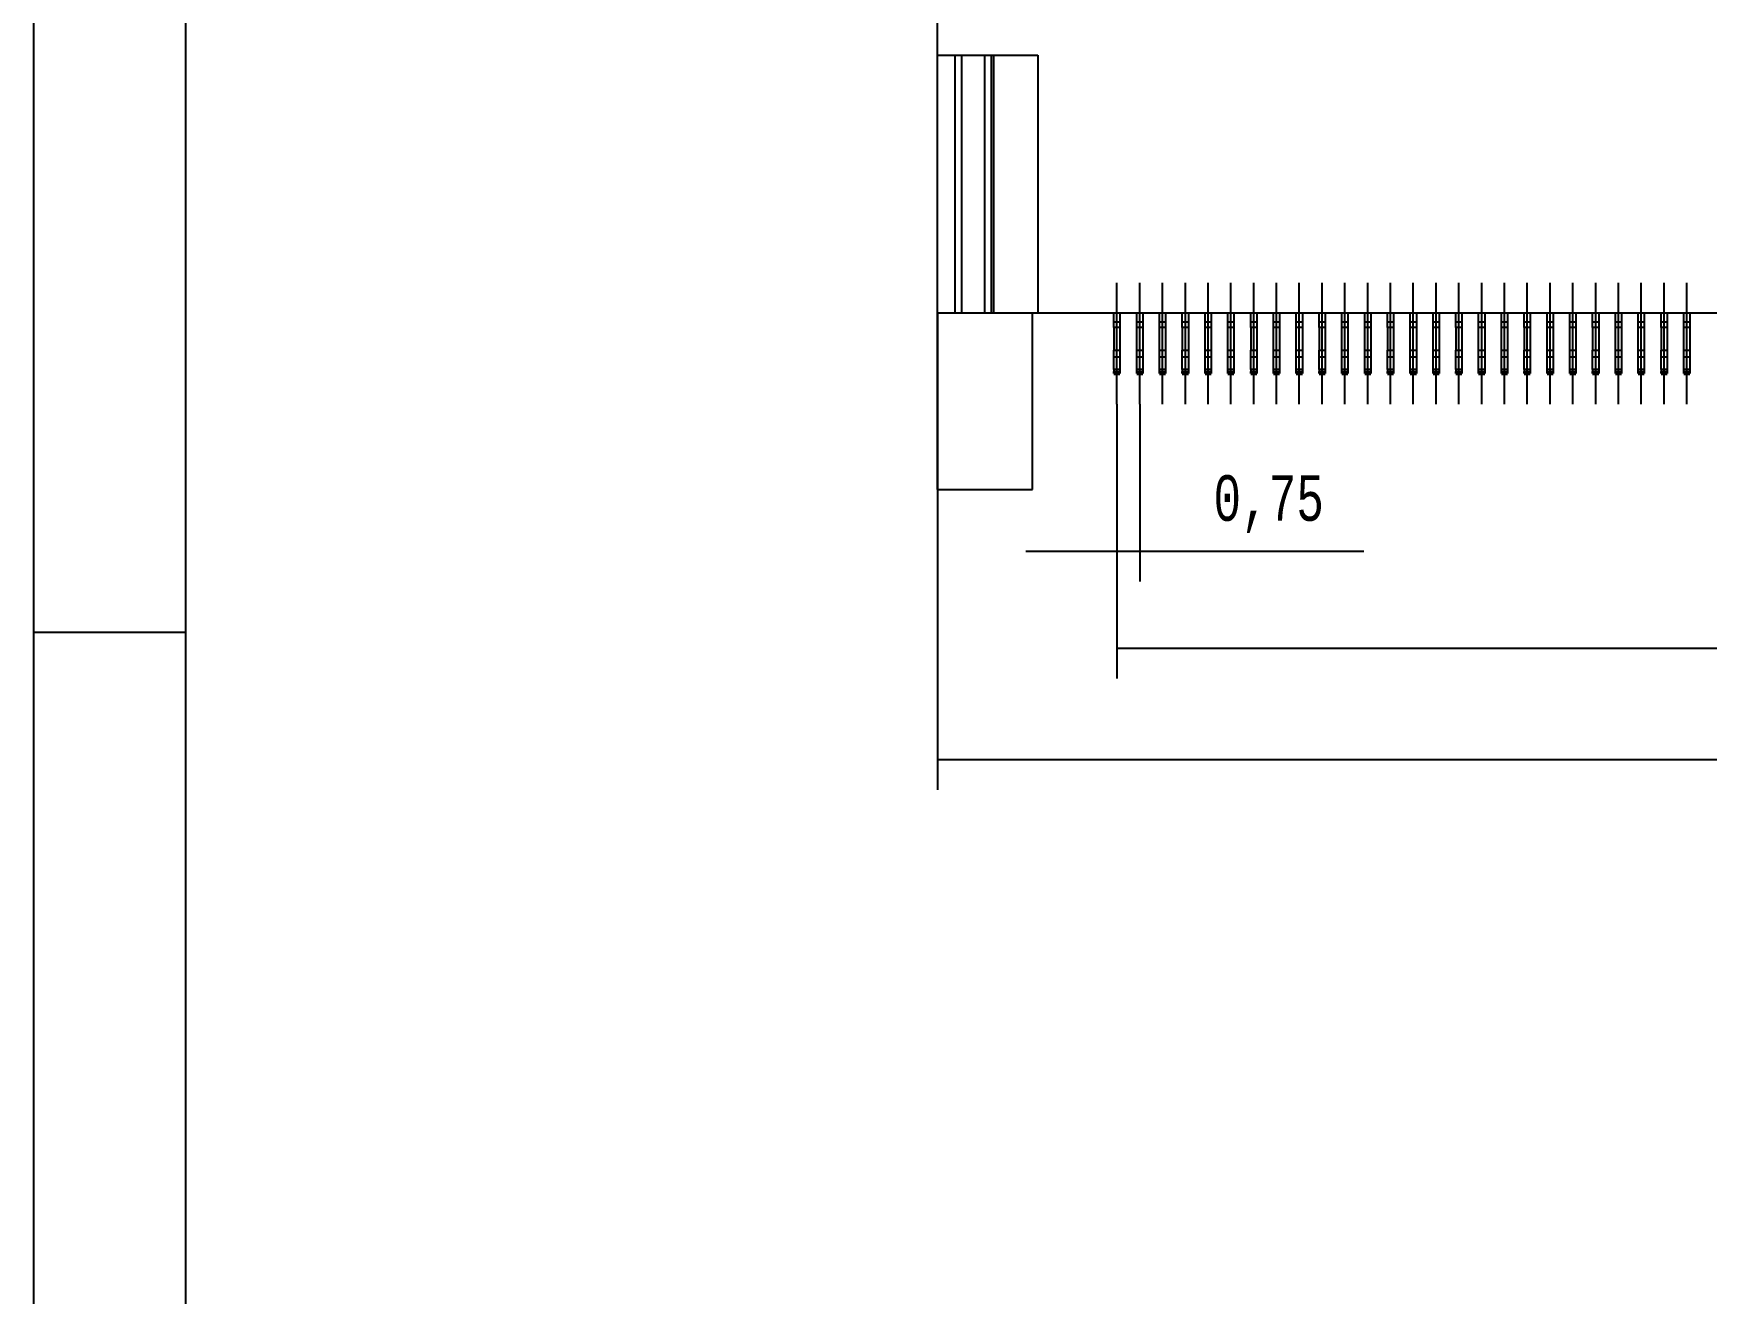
# Model space of a CAD drawing. Extents: x 0 to 420, y 0 to 297.
# Drawn here: x 15 to 70, y 76.7 to 118.2 of the extents above; entities that cross this region are included whole.
import ezdxf

# ---------------------------------------------------------------- set-up
doc = ezdxf.new("R2010")
doc.units = 0
doc.linetypes.add('CENTERLINE', pattern=[30, 12, -1.5, 3, -1.5, 12])
doc.layers.add('1', color=7, linetype='CONTINUOUS')
doc.layers.add('2', color=7, linetype='CONTINUOUS')
doc.styles.get("Standard").update_dxf_attribs({"font": 'monotxt.shx'})
doc.dimstyles.new('DSTYLE3', dxfattribs={"dimtxt": 1.5, "dimasz": 1.5, "dimexe": 2, "dimexo": 0, "dimgap": 2, "dimtad": 1, "dimrnd": 0.01, "dimzin": 11, "dimcen": 0.09, "dimazin": 3, "dimtp": 0.05, "dimtfac": 1, "dimtdec": 4, "dimtofl": 0, "dimtmove": 0, "dimatfit": 3, "dimtolj": 1, "dimtzin": 0})
doc.dimstyles.new('DSTYLE6', dxfattribs={"dimtxt": 1.5, "dimasz": 1.5, "dimexe": 2, "dimexo": 0, "dimgap": 2, "dimtad": 1, "dimrnd": 0.01, "dimzin": 11, "dimcen": 0.09, "dimazin": 3, "dimtol": 1, "dimtp": 0.05, "dimtfac": 1, "dimtdec": 4, "dimtofl": 0, "dimtmove": 0, "dimatfit": 3, "dimtolj": 1, "dimtzin": 0})

# ---------------------------------------------------------------- blocks, each defined once
blk = doc.blocks.new('_AH13')
at = {"layer": '101', "color": 0, "linetype": 'CONTINUOUS'}
blk.add_solid([(0, 0), (-1, 0.166667), (-1, -0.166667), (0, 0)], dxfattribs=at)
blk = doc.blocks.new('*D62')
at = {"layer": '2', "color": 1, "linetype": 'CONTINUOUS'}
for p, q in [((50.646684, 105.99912), (50.646684, 100.16238)), ((51.396684, 105.99912), (51.396684, 100.16238)), ((47.646684, 101.16238), (51.396684, 101.16238)), ((51.396684, 101.16238), (58.771489, 101.16238))]:
    blk.add_line(p, q, dxfattribs=at)
at = {"layer": '2', "color": 1, "xscale": 1.5, "yscale": 1.5, "zscale": 1.5}
for p, rotation in [((50.646684, 101.16238), 360), ((51.396684, 101.16238), 540)]:
    blk.add_blockref('_AH13', p, dxfattribs=dict(at, rotation=rotation))
at = {"layer": '2', "color": 1, "linetype": 'CONTINUOUS', "width": 0.7}
blk.add_text('0,75', height=1.5, dxfattribs=at).set_placement((53.821489, 102.16288))
blk = doc.blocks.new('*D63')
at = {"layer": '2', "color": 1, "linetype": 'CONTINUOUS'}
for p, q in [((50.646684, 105.99912), (50.646684, 96.971356)), ((113.64668, 105.99912), (113.64668, 96.971356)), ((50.646684, 97.971356), (82.146684, 97.971356)), ((113.64668, 97.971356), (82.146684, 97.971356))]:
    blk.add_line(p, q, dxfattribs=at)
at = {"layer": '2', "color": 1, "xscale": 1.5, "yscale": 1.5, "zscale": 1.5}
for p, rotation in [((50.646684, 97.971356), 180), ((50.646684, 97.971356), 180), ((50.646684, 97.971356), 180), ((113.64668, 97.971356), 360), ((113.64668, 97.971356), 360), ((113.64668, 97.971356), 360)]:
    blk.add_blockref('_AH13', p, dxfattribs=dict(at, rotation=rotation))
at = {"layer": '2', "color": 1, "linetype": 'CONTINUOUS', "width": 0.7}
for s, p in [('84x ', (74.796684, 98.971856)), ('0,75', (78.996684, 98.971856)), (' (=63)', (83.196684, 98.971856))]:
    blk.add_text(s, height=1.5, dxfattribs=at).set_placement(p)
blk = doc.blocks.new('*D1445')
at = {"layer": '2', "color": 1, "linetype": 'CONTINUOUS'}
for p, q in [((44.746684, 108.99397), (44.746684, 93.305071)), ((119.54668, 108.99397), (119.54668, 93.305071)), ((44.746684, 94.305071), (82.146684, 94.305071)), ((119.54668, 94.305071), (82.146684, 94.305071))]:
    blk.add_line(p, q, dxfattribs=at)
at = {"layer": '2', "color": 1, "xscale": 1.5, "yscale": 1.5, "zscale": 1.5}
for p, rotation in [((44.746684, 94.305071), 180), ((44.746684, 94.305071), 180), ((119.54668, 94.305071), 360), ((119.54668, 94.305071), 360)]:
    blk.add_blockref('_AH13', p, dxfattribs=dict(at, rotation=rotation))
at = {"layer": '2', "color": 1, "linetype": 'CONTINUOUS', "width": 0.7}
for s, height, p in [('74,8', 1.5, (77.890434, 95.305571)), ('%%p0,05', 1.125, (82.465434, 95.493071))]:
    blk.add_text(s, height=height, dxfattribs=at).set_placement(p)

msp = doc.modelspace()

# ---------------------------------------------------------------- linework, layer by layer
at = {"layer": '1', "color": 3, "linetype": 'CONTINUOUS'}
for p, q in [((15, 292), (15, 5)), ((15, 98.5), (20, 98.5))]:
    msp.add_line(p, q, dxfattribs=at)
at = {"layer": '1', "color": 2, "linetype": 'CONTINUOUS'}
msp.add_line((20, 287), (20, 10), dxfattribs=at)
at = {"layer": '2', "color": 40, "linetype": 'CONTINUOUS'}
for p, q in [((44.746684, 117.49397), (44.746684, 130.84397)), ((44.746684, 108.99397), (44.746684, 117.49397)), ((44.746684, 117.49397), (48.046684, 117.49397)), ((45.546684, 108.99397), (45.546684, 117.49397)), ((46.296684, 108.99397), (46.296684, 117.49397)), ((46.50679, 117.49397), (46.50679, 108.99397)), ((46.592339, 108.99397), (46.592339, 117.49397)), ((48.046684, 117.49397), (48.046684, 108.99397)), ((44.746684, 103.19397), (44.746684, 108.99397)), ((45.307795, 108.99397), (44.746684, 108.99397)), ((45.546684, 108.99397), (45.307795, 108.99397)), ((46.296684, 108.99397), (45.546684, 108.99397)), ((46.506783, 108.99397), (46.296684, 108.99397)), ((46.592339, 108.99397), (46.50679, 108.99397)), ((48.046684, 108.99397), (46.592339, 108.99397)), ((47.871684, 103.19397), (47.871684, 108.99397)), ((116.24668, 108.99397), (48.046684, 108.99397)), ((44.746684, 103.19397), (47.871684, 103.19397))]:
    msp.add_line(p, q, dxfattribs=at)
at = {"layer": '2', "color": 3, "linetype": 'CENTERLINE'}
for p, q in [((50.646684, 105.99912), (50.646684, 109.99652)), ((51.396684, 105.99912), (51.396684, 109.99652)), ((52.146684, 105.99912), (52.146684, 109.99652)), ((52.896684, 105.99912), (52.896684, 109.99652)), ((53.646684, 105.99912), (53.646684, 109.99652)), ((54.396684, 105.99912), (54.396684, 109.99652)), ((55.146684, 105.99912), (55.146684, 109.99652)), ((55.896684, 105.99912), (55.896684, 109.99652)), ((56.646684, 105.99912), (56.646684, 109.99652)), ((57.396684, 105.99912), (57.396684, 109.99652)), ((58.146684, 105.99912), (58.146684, 109.99652)), ((58.896684, 105.99912), (58.896684, 109.99652)), ((59.646684, 105.99912), (59.646684, 109.99652)), ((60.396684, 105.99912), (60.396684, 109.99652)), ((61.146684, 105.99912), (61.146684, 109.99652)), ((61.896684, 105.99912), (61.896684, 109.99652)), ((62.646684, 105.99912), (62.646684, 109.99652)), ((63.396684, 105.99912), (63.396684, 109.99652)), ((64.146684, 105.99912), (64.146684, 109.99652)), ((64.896684, 105.99912), (64.896684, 109.99652)), ((65.646684, 105.99912), (65.646684, 109.99652)), ((66.396684, 105.99912), (66.396684, 109.99652)), ((67.146684, 105.99912), (67.146684, 109.99652)), ((67.896684, 105.99912), (67.896684, 109.99652)), ((68.646684, 105.99912), (68.646684, 109.99652)), ((69.396684, 105.99912), (69.396684, 109.99652))]:
    msp.add_line(p, q, dxfattribs=at)
at = {"layer": '2', "color": 3, "linetype": 'CONTINUOUS'}
for p, q in [((50.546684, 108.71359), (50.546684, 108.99397)), ((50.746684, 108.99397), (50.746684, 108.71359)), ((52.796684, 108.71359), (52.796684, 108.99397)), ((52.996684, 108.99397), (52.996684, 108.71359)), ((55.046684, 108.71359), (55.046684, 108.99397)), ((55.246684, 108.99397), (55.246684, 108.71359)), ((57.296684, 108.71359), (57.296684, 108.99397)), ((57.496684, 108.99397), (57.496684, 108.71359)), ((59.546684, 108.71359), (59.546684, 108.99397)), ((59.746684, 108.99397), (59.746684, 108.71359)), ((61.796684, 108.71359), (61.796684, 108.99397)), ((61.996684, 108.99397), (61.996684, 108.71359)), ((64.046684, 108.71359), (64.046684, 108.99397)), ((64.246684, 108.99397), (64.246684, 108.71359)), ((66.296684, 108.71359), (66.296684, 108.99397)), ((66.496684, 108.99397), (66.496684, 108.71359)), ((68.546684, 108.71359), (68.546684, 108.99397)), ((68.746684, 108.99397), (68.746684, 108.71359)), ((50.546684, 108.52801), (50.546684, 108.71359)), ((50.546684, 108.71359), (50.746684, 108.71359)), ((50.546684, 108.52801), (50.546684, 107.77617)), ((50.746684, 108.52801), (50.546684, 108.52801)), ((50.746684, 108.71359), (50.746684, 108.52801)), ((50.746684, 108.52801), (50.746684, 107.77617)), ((52.796684, 108.52801), (52.796684, 108.71359)), ((52.796684, 108.71359), (52.996684, 108.71359)), ((52.796684, 108.52801), (52.796684, 107.77617)), ((52.996684, 108.52801), (52.796684, 108.52801)), ((52.996684, 108.71359), (52.996684, 108.52801)), ((52.996684, 108.52801), (52.996684, 107.77617)), ((55.046684, 108.52801), (55.046684, 108.71359)), ((55.046684, 108.71359), (55.246684, 108.71359)), ((55.046684, 108.52801), (55.046684, 107.77617)), ((55.246684, 108.52801), (55.046684, 108.52801)), ((55.246684, 108.71359), (55.246684, 108.52801)), ((55.246684, 108.52801), (55.246684, 107.77617)), ((57.296684, 108.52801), (57.296684, 108.71359)), ((57.296684, 108.71359), (57.496684, 108.71359)), ((57.296684, 108.52801), (57.296684, 107.77617)), ((57.496684, 108.52801), (57.296684, 108.52801)), ((57.496684, 108.71359), (57.496684, 108.52801)), ((57.496684, 108.52801), (57.496684, 107.77617)), ((59.546684, 108.52801), (59.546684, 108.71359)), ((59.546684, 108.71359), (59.746684, 108.71359)), ((59.546684, 108.52801), (59.546684, 107.77617)), ((59.746684, 108.52801), (59.546684, 108.52801)), ((59.746684, 108.71359), (59.746684, 108.52801)), ((59.746684, 108.52801), (59.746684, 107.77617)), ((61.796684, 108.52801), (61.796684, 108.71359)), ((61.796684, 108.71359), (61.996684, 108.71359)), ((61.796684, 108.52801), (61.796684, 107.77617)), ((61.996684, 108.52801), (61.796684, 108.52801)), ((61.996684, 108.71359), (61.996684, 108.52801)), ((61.996684, 108.52801), (61.996684, 107.77617)), ((64.046684, 108.52801), (64.046684, 108.71359)), ((64.046684, 108.71359), (64.246684, 108.71359)), ((64.046684, 108.52801), (64.046684, 107.77617)), ((64.246684, 108.52801), (64.046684, 108.52801)), ((64.246684, 108.71359), (64.246684, 108.52801)), ((64.246684, 108.52801), (64.246684, 107.77617)), ((66.296684, 108.52801), (66.296684, 108.71359)), ((66.296684, 108.71359), (66.496684, 108.71359)), ((66.296684, 108.52801), (66.296684, 107.77617)), ((66.496684, 108.52801), (66.296684, 108.52801)), ((66.496684, 108.71359), (66.496684, 108.52801)), ((66.496684, 108.52801), (66.496684, 107.77617)), ((68.546684, 108.52801), (68.546684, 108.71359)), ((68.546684, 108.71359), (68.746684, 108.71359)), ((68.546684, 108.52801), (68.546684, 107.77617)), ((68.746684, 108.52801), (68.546684, 108.52801)), ((68.746684, 108.71359), (68.746684, 108.52801)), ((68.746684, 108.52801), (68.746684, 107.77617)), ((50.546684, 107.54405), (50.546684, 107.77617)), ((50.546684, 107.77617), (50.746684, 107.77617)), ((50.546684, 107.14397), (50.546684, 107.54405)), ((50.746684, 107.54405), (50.546684, 107.54405)), ((50.746684, 107.77617), (50.746684, 107.54405)), ((50.746684, 107.54405), (50.746684, 107.14397)), ((52.796684, 107.54405), (52.796684, 107.77617)), ((52.796684, 107.77617), (52.996684, 107.77617)), ((52.796684, 107.14397), (52.796684, 107.54405)), ((52.996684, 107.54405), (52.796684, 107.54405)), ((52.996684, 107.77617), (52.996684, 107.54405)), ((52.996684, 107.54405), (52.996684, 107.14397)), ((55.046684, 107.54405), (55.046684, 107.77617)), ((55.046684, 107.77617), (55.246684, 107.77617)), ((55.046684, 107.14397), (55.046684, 107.54405)), ((55.246684, 107.54405), (55.046684, 107.54405)), ((55.246684, 107.77617), (55.246684, 107.54405)), ((55.246684, 107.54405), (55.246684, 107.14397)), ((57.296684, 107.54405), (57.296684, 107.77617)), ((57.296684, 107.77617), (57.496684, 107.77617)), ((57.296684, 107.14397), (57.296684, 107.54405)), ((57.496684, 107.54405), (57.296684, 107.54405)), ((57.496684, 107.77617), (57.496684, 107.54405)), ((57.496684, 107.54405), (57.496684, 107.14397)), ((59.546684, 107.54405), (59.546684, 107.77617)), ((59.546684, 107.77617), (59.746684, 107.77617)), ((59.546684, 107.14397), (59.546684, 107.54405)), ((59.746684, 107.54405), (59.546684, 107.54405)), ((59.746684, 107.77617), (59.746684, 107.54405)), ((59.746684, 107.54405), (59.746684, 107.14397)), ((61.796684, 107.54405), (61.796684, 107.77617)), ((61.796684, 107.77617), (61.996684, 107.77617)), ((61.796684, 107.14397), (61.796684, 107.54405)), ((61.996684, 107.54405), (61.796684, 107.54405)), ((61.996684, 107.77617), (61.996684, 107.54405)), ((61.996684, 107.54405), (61.996684, 107.14397)), ((64.046684, 107.54405), (64.046684, 107.77617)), ((64.046684, 107.77617), (64.246684, 107.77617)), ((64.046684, 107.14397), (64.046684, 107.54405)), ((64.246684, 107.54405), (64.046684, 107.54405)), ((64.246684, 107.77617), (64.246684, 107.54405)), ((64.246684, 107.54405), (64.246684, 107.14397)), ((66.296684, 107.54405), (66.296684, 107.77617)), ((66.296684, 107.77617), (66.496684, 107.77617)), ((66.296684, 107.14397), (66.296684, 107.54405)), ((66.496684, 107.54405), (66.296684, 107.54405)), ((66.496684, 107.77617), (66.496684, 107.54405)), ((66.496684, 107.54405), (66.496684, 107.14397)), ((68.546684, 107.54405), (68.546684, 107.77617)), ((68.546684, 107.77617), (68.746684, 107.77617)), ((68.546684, 107.14397), (68.546684, 107.54405)), ((68.746684, 107.54405), (68.546684, 107.54405)), ((68.746684, 107.77617), (68.746684, 107.54405)), ((68.746684, 107.54405), (68.746684, 107.14397)), ((50.546684, 107.14397), (50.546684, 107.08218)), ((50.746684, 107.14397), (50.546684, 107.14397)), ((50.546684, 107.01308), (50.546684, 107.08218)), ((50.546684, 107.08218), (50.746684, 107.08218)), ((50.746684, 107.01308), (50.546684, 107.01308)), ((50.546684, 106.99397), (50.746684, 106.99397)), ((50.746684, 107.14397), (50.746684, 107.08218)), ((50.746684, 107.08218), (50.746684, 107.01308)), ((52.796684, 107.14397), (52.796684, 107.08218)), ((52.996684, 107.14397), (52.796684, 107.14397)), ((52.796684, 107.01308), (52.796684, 107.08218)), ((52.796684, 107.08218), (52.996684, 107.08218)), ((52.996684, 107.01308), (52.796684, 107.01308)), ((52.796684, 106.99397), (52.996684, 106.99397)), ((52.996684, 107.14397), (52.996684, 107.08218)), ((52.996684, 107.08218), (52.996684, 107.01308)), ((55.046684, 107.14397), (55.046684, 107.08218)), ((55.246684, 107.14397), (55.046684, 107.14397)), ((55.046684, 107.01308), (55.046684, 107.08218)), ((55.046684, 107.08218), (55.246684, 107.08218)), ((55.246684, 107.01308), (55.046684, 107.01308)), ((55.046684, 106.99397), (55.246684, 106.99397)), ((55.246684, 107.14397), (55.246684, 107.08218)), ((55.246684, 107.08218), (55.246684, 107.01308)), ((57.296684, 107.14397), (57.296684, 107.08218)), ((57.496684, 107.14397), (57.296684, 107.14397)), ((57.296684, 107.01308), (57.296684, 107.08218)), ((57.296684, 107.08218), (57.496684, 107.08218)), ((57.496684, 107.01308), (57.296684, 107.01308)), ((57.296684, 106.99397), (57.496684, 106.99397)), ((57.496684, 107.14397), (57.496684, 107.08218)), ((57.496684, 107.08218), (57.496684, 107.01308)), ((59.546684, 107.14397), (59.546684, 107.08218)), ((59.746684, 107.14397), (59.546684, 107.14397)), ((59.546684, 107.01308), (59.546684, 107.08218)), ((59.546684, 107.08218), (59.746684, 107.08218)), ((59.746684, 107.01308), (59.546684, 107.01308)), ((59.546684, 106.99397), (59.746684, 106.99397)), ((59.746684, 107.14397), (59.746684, 107.08218)), ((59.746684, 107.08218), (59.746684, 107.01308)), ((61.796684, 107.14397), (61.796684, 107.08218)), ((61.996684, 107.14397), (61.796684, 107.14397)), ((61.796684, 107.01308), (61.796684, 107.08218)), ((61.796684, 107.08218), (61.996684, 107.08218)), ((61.996684, 107.01308), (61.796684, 107.01308)), ((61.796684, 106.99397), (61.996684, 106.99397)), ((61.996684, 107.14397), (61.996684, 107.08218)), ((61.996684, 107.08218), (61.996684, 107.01308)), ((64.046684, 107.14397), (64.046684, 107.08218)), ((64.246684, 107.14397), (64.046684, 107.14397)), ((64.046684, 107.01308), (64.046684, 107.08218)), ((64.046684, 107.08218), (64.246684, 107.08218)), ((64.246684, 107.01308), (64.046684, 107.01308)), ((64.046684, 106.99397), (64.246684, 106.99397)), ((64.246684, 107.14397), (64.246684, 107.08218)), ((64.246684, 107.08218), (64.246684, 107.01308)), ((66.296684, 107.14397), (66.296684, 107.08218)), ((66.496684, 107.14397), (66.296684, 107.14397)), ((66.296684, 107.01308), (66.296684, 107.08218)), ((66.296684, 107.08218), (66.496684, 107.08218)), ((66.496684, 107.01308), (66.296684, 107.01308)), ((66.296684, 106.99397), (66.496684, 106.99397)), ((66.496684, 107.14397), (66.496684, 107.08218)), ((66.496684, 107.08218), (66.496684, 107.01308)), ((68.546684, 107.14397), (68.546684, 107.08218)), ((68.746684, 107.14397), (68.546684, 107.14397)), ((68.546684, 107.01308), (68.546684, 107.08218)), ((68.546684, 107.08218), (68.746684, 107.08218)), ((68.746684, 107.01308), (68.546684, 107.01308)), ((68.546684, 106.99397), (68.746684, 106.99397)), ((68.746684, 107.14397), (68.746684, 107.08218)), ((68.746684, 107.08218), (68.746684, 107.01308))]:
    msp.add_line(p, q, dxfattribs=at)
at = {"layer": '2', "color": 150, "linetype": 'CONTINUOUS'}
for p, q in [((51.296684, 108.71359), (51.296684, 108.99397)), ((51.496684, 108.99397), (51.496684, 108.71359)), ((52.046684, 108.71359), (52.046684, 108.99397)), ((52.246684, 108.99397), (52.246684, 108.71359)), ((53.546684, 108.71359), (53.546684, 108.99397)), ((53.746684, 108.99397), (53.746684, 108.71359)), ((54.296684, 108.71359), (54.296684, 108.99397)), ((54.496684, 108.99397), (54.496684, 108.71359)), ((55.796684, 108.71359), (55.796684, 108.99397)), ((55.996684, 108.99397), (55.996684, 108.71359)), ((56.546684, 108.71359), (56.546684, 108.99397)), ((56.746684, 108.99397), (56.746684, 108.71359)), ((58.046684, 108.71359), (58.046684, 108.99397)), ((58.246684, 108.99397), (58.246684, 108.71359)), ((58.796684, 108.71359), (58.796684, 108.99397)), ((58.996684, 108.99397), (58.996684, 108.71359)), ((60.296684, 108.71359), (60.296684, 108.99397)), ((60.496684, 108.99397), (60.496684, 108.71359)), ((61.046684, 108.71359), (61.046684, 108.99397)), ((61.246684, 108.99397), (61.246684, 108.71359)), ((62.546684, 108.71359), (62.546684, 108.99397)), ((62.746684, 108.99397), (62.746684, 108.71359)), ((63.296684, 108.71359), (63.296684, 108.99397)), ((63.496684, 108.99397), (63.496684, 108.71359)), ((64.796684, 108.71359), (64.796684, 108.99397)), ((64.996684, 108.99397), (64.996684, 108.71359)), ((65.546684, 108.71359), (65.546684, 108.99397)), ((65.746684, 108.99397), (65.746684, 108.71359)), ((67.046684, 108.71359), (67.046684, 108.99397)), ((67.246684, 108.99397), (67.246684, 108.71359)), ((67.796684, 108.71359), (67.796684, 108.99397)), ((67.996684, 108.99397), (67.996684, 108.71359)), ((69.296684, 108.71359), (69.296684, 108.99397)), ((69.496684, 108.99397), (69.496684, 108.71359)), ((51.296684, 108.52801), (51.296684, 108.71359)), ((51.296684, 108.71359), (51.496684, 108.71359)), ((51.296684, 107.77617), (51.296684, 108.52801)), ((51.496684, 108.52801), (51.296684, 108.52801)), ((51.496684, 108.71359), (51.496684, 108.52801)), ((51.496684, 108.52801), (51.496684, 107.77617)), ((52.046684, 108.52801), (52.046684, 108.71359)), ((52.046684, 108.71359), (52.246684, 108.71359)), ((52.046684, 107.77617), (52.046684, 108.52801)), ((52.246684, 108.52801), (52.046684, 108.52801)), ((52.246684, 108.71359), (52.246684, 108.52801)), ((52.246684, 108.52801), (52.246684, 107.77617)), ((53.546684, 108.52801), (53.546684, 108.71359)), ((53.546684, 108.71359), (53.746684, 108.71359)), ((53.546684, 107.77617), (53.546684, 108.52801)), ((53.746684, 108.52801), (53.546684, 108.52801)), ((53.746684, 108.71359), (53.746684, 108.52801)), ((53.746684, 108.52801), (53.746684, 107.77617)), ((54.296684, 108.52801), (54.296684, 108.71359)), ((54.296684, 108.71359), (54.496684, 108.71359)), ((54.296684, 107.77617), (54.296684, 108.52801)), ((54.496684, 108.52801), (54.296684, 108.52801)), ((54.496684, 108.71359), (54.496684, 108.52801)), ((54.496684, 108.52801), (54.496684, 107.77617)), ((55.796684, 108.52801), (55.796684, 108.71359)), ((55.796684, 108.71359), (55.996684, 108.71359)), ((55.796684, 107.77617), (55.796684, 108.52801)), ((55.996684, 108.52801), (55.796684, 108.52801)), ((55.996684, 108.71359), (55.996684, 108.52801)), ((55.996684, 108.52801), (55.996684, 107.77617)), ((56.546684, 108.52801), (56.546684, 108.71359)), ((56.546684, 108.71359), (56.746684, 108.71359)), ((56.546684, 107.77617), (56.546684, 108.52801)), ((56.746684, 108.52801), (56.546684, 108.52801)), ((56.746684, 108.71359), (56.746684, 108.52801)), ((56.746684, 108.52801), (56.746684, 107.77617)), ((58.046684, 108.52801), (58.046684, 108.71359)), ((58.046684, 108.71359), (58.246684, 108.71359)), ((58.046684, 107.77617), (58.046684, 108.52801)), ((58.246684, 108.52801), (58.046684, 108.52801)), ((58.246684, 108.71359), (58.246684, 108.52801)), ((58.246684, 108.52801), (58.246684, 107.77617)), ((58.796684, 108.52801), (58.796684, 108.71359)), ((58.796684, 108.71359), (58.996684, 108.71359)), ((58.796684, 107.77617), (58.796684, 108.52801)), ((58.996684, 108.52801), (58.796684, 108.52801)), ((58.996684, 108.71359), (58.996684, 108.52801)), ((58.996684, 108.52801), (58.996684, 107.77617)), ((60.296684, 108.52801), (60.296684, 108.71359)), ((60.296684, 108.71359), (60.496684, 108.71359)), ((60.296684, 107.77617), (60.296684, 108.52801)), ((60.496684, 108.52801), (60.296684, 108.52801)), ((60.496684, 108.71359), (60.496684, 108.52801)), ((60.496684, 108.52801), (60.496684, 107.77617)), ((61.046684, 108.52801), (61.046684, 108.71359)), ((61.046684, 108.71359), (61.246684, 108.71359)), ((61.046684, 107.77617), (61.046684, 108.52801)), ((61.246684, 108.52801), (61.046684, 108.52801)), ((61.246684, 108.71359), (61.246684, 108.52801)), ((61.246684, 108.52801), (61.246684, 107.77617)), ((62.546684, 108.52801), (62.546684, 108.71359)), ((62.546684, 108.71359), (62.746684, 108.71359)), ((62.546684, 107.77617), (62.546684, 108.52801)), ((62.746684, 108.52801), (62.546684, 108.52801)), ((62.746684, 108.71359), (62.746684, 108.52801)), ((62.746684, 108.52801), (62.746684, 107.77617)), ((63.296684, 108.52801), (63.296684, 108.71359)), ((63.296684, 108.71359), (63.496684, 108.71359)), ((63.296684, 107.77617), (63.296684, 108.52801)), ((63.496684, 108.52801), (63.296684, 108.52801)), ((63.496684, 108.71359), (63.496684, 108.52801)), ((63.496684, 108.52801), (63.496684, 107.77617)), ((64.796684, 108.52801), (64.796684, 108.71359)), ((64.796684, 108.71359), (64.996684, 108.71359)), ((64.796684, 107.77617), (64.796684, 108.52801)), ((64.996684, 108.52801), (64.796684, 108.52801)), ((64.996684, 108.71359), (64.996684, 108.52801)), ((64.996684, 108.52801), (64.996684, 107.77617)), ((65.546684, 108.52801), (65.546684, 108.71359)), ((65.546684, 108.71359), (65.746684, 108.71359)), ((65.546684, 107.77617), (65.546684, 108.52801)), ((65.746684, 108.52801), (65.546684, 108.52801)), ((65.746684, 108.71359), (65.746684, 108.52801)), ((65.746684, 108.52801), (65.746684, 107.77617)), ((67.046684, 108.52801), (67.046684, 108.71359)), ((67.046684, 108.71359), (67.246684, 108.71359)), ((67.046684, 107.77617), (67.046684, 108.52801)), ((67.246684, 108.52801), (67.046684, 108.52801)), ((67.246684, 108.71359), (67.246684, 108.52801)), ((67.246684, 108.52801), (67.246684, 107.77617)), ((67.796684, 108.52801), (67.796684, 108.71359)), ((67.796684, 108.71359), (67.996684, 108.71359)), ((67.796684, 107.77617), (67.796684, 108.52801)), ((67.996684, 108.52801), (67.796684, 108.52801)), ((67.996684, 108.71359), (67.996684, 108.52801)), ((67.996684, 108.52801), (67.996684, 107.77617)), ((69.296684, 108.52801), (69.296684, 108.71359)), ((69.296684, 108.71359), (69.496684, 108.71359)), ((69.296684, 107.77617), (69.296684, 108.52801)), ((69.496684, 108.52801), (69.296684, 108.52801)), ((69.496684, 108.71359), (69.496684, 108.52801)), ((69.496684, 108.52801), (69.496684, 107.77617)), ((51.296684, 107.54405), (51.296684, 107.77617)), ((51.296684, 107.77617), (51.496684, 107.77617)), ((51.296684, 107.14397), (51.296684, 107.54405)), ((51.496684, 107.54405), (51.296684, 107.54405)), ((51.496684, 107.77617), (51.496684, 107.54405)), ((51.496684, 107.54405), (51.496684, 107.14397)), ((52.046684, 107.54405), (52.046684, 107.77617)), ((52.046684, 107.77617), (52.246684, 107.77617)), ((52.046684, 107.14397), (52.046684, 107.54405)), ((52.246684, 107.54405), (52.046684, 107.54405)), ((52.246684, 107.77617), (52.246684, 107.54405)), ((52.246684, 107.54405), (52.246684, 107.14397)), ((53.546684, 107.54405), (53.546684, 107.77617)), ((53.546684, 107.77617), (53.746684, 107.77617)), ((53.546684, 107.14397), (53.546684, 107.54405)), ((53.746684, 107.54405), (53.546684, 107.54405)), ((53.746684, 107.77617), (53.746684, 107.54405)), ((53.746684, 107.54405), (53.746684, 107.14397)), ((54.296684, 107.54405), (54.296684, 107.77617)), ((54.296684, 107.77617), (54.496684, 107.77617)), ((54.296684, 107.14397), (54.296684, 107.54405)), ((54.496684, 107.54405), (54.296684, 107.54405)), ((54.496684, 107.77617), (54.496684, 107.54405)), ((54.496684, 107.54405), (54.496684, 107.14397)), ((55.796684, 107.54405), (55.796684, 107.77617)), ((55.796684, 107.77617), (55.996684, 107.77617)), ((55.796684, 107.14397), (55.796684, 107.54405)), ((55.996684, 107.54405), (55.796684, 107.54405)), ((55.996684, 107.77617), (55.996684, 107.54405)), ((55.996684, 107.54405), (55.996684, 107.14397)), ((56.546684, 107.54405), (56.546684, 107.77617)), ((56.546684, 107.77617), (56.746684, 107.77617)), ((56.546684, 107.14397), (56.546684, 107.54405)), ((56.746684, 107.54405), (56.546684, 107.54405)), ((56.746684, 107.77617), (56.746684, 107.54405)), ((56.746684, 107.54405), (56.746684, 107.14397)), ((58.046684, 107.54405), (58.046684, 107.77617)), ((58.046684, 107.77617), (58.246684, 107.77617)), ((58.046684, 107.14397), (58.046684, 107.54405)), ((58.246684, 107.54405), (58.046684, 107.54405)), ((58.246684, 107.77617), (58.246684, 107.54405)), ((58.246684, 107.54405), (58.246684, 107.14397)), ((58.796684, 107.54405), (58.796684, 107.77617)), ((58.796684, 107.77617), (58.996684, 107.77617)), ((58.796684, 107.14397), (58.796684, 107.54405)), ((58.996684, 107.54405), (58.796684, 107.54405)), ((58.996684, 107.77617), (58.996684, 107.54405)), ((58.996684, 107.54405), (58.996684, 107.14397)), ((60.296684, 107.54405), (60.296684, 107.77617)), ((60.296684, 107.77617), (60.496684, 107.77617)), ((60.296684, 107.14397), (60.296684, 107.54405)), ((60.496684, 107.54405), (60.296684, 107.54405)), ((60.496684, 107.77617), (60.496684, 107.54405)), ((60.496684, 107.54405), (60.496684, 107.14397)), ((61.046684, 107.54405), (61.046684, 107.77617)), ((61.046684, 107.77617), (61.246684, 107.77617)), ((61.046684, 107.14397), (61.046684, 107.54405)), ((61.246684, 107.54405), (61.046684, 107.54405)), ((61.246684, 107.77617), (61.246684, 107.54405)), ((61.246684, 107.54405), (61.246684, 107.14397)), ((62.546684, 107.54405), (62.546684, 107.77617)), ((62.546684, 107.77617), (62.746684, 107.77617)), ((62.546684, 107.14397), (62.546684, 107.54405)), ((62.746684, 107.54405), (62.546684, 107.54405)), ((62.746684, 107.77617), (62.746684, 107.54405)), ((62.746684, 107.54405), (62.746684, 107.14397)), ((63.296684, 107.54405), (63.296684, 107.77617)), ((63.296684, 107.77617), (63.496684, 107.77617)), ((63.296684, 107.14397), (63.296684, 107.54405)), ((63.496684, 107.54405), (63.296684, 107.54405)), ((63.496684, 107.77617), (63.496684, 107.54405)), ((63.496684, 107.54405), (63.496684, 107.14397)), ((64.796684, 107.54405), (64.796684, 107.77617)), ((64.796684, 107.77617), (64.996684, 107.77617)), ((64.796684, 107.14397), (64.796684, 107.54405)), ((64.996684, 107.54405), (64.796684, 107.54405)), ((64.996684, 107.77617), (64.996684, 107.54405)), ((64.996684, 107.54405), (64.996684, 107.14397)), ((65.546684, 107.54405), (65.546684, 107.77617)), ((65.546684, 107.77617), (65.746684, 107.77617)), ((65.546684, 107.14397), (65.546684, 107.54405)), ((65.746684, 107.54405), (65.546684, 107.54405)), ((65.746684, 107.77617), (65.746684, 107.54405)), ((65.746684, 107.54405), (65.746684, 107.14397)), ((67.046684, 107.54405), (67.046684, 107.77617)), ((67.046684, 107.77617), (67.246684, 107.77617)), ((67.046684, 107.14397), (67.046684, 107.54405)), ((67.246684, 107.54405), (67.046684, 107.54405)), ((67.246684, 107.77617), (67.246684, 107.54405)), ((67.246684, 107.54405), (67.246684, 107.14397)), ((67.796684, 107.54405), (67.796684, 107.77617)), ((67.796684, 107.77617), (67.996684, 107.77617)), ((67.796684, 107.14397), (67.796684, 107.54405)), ((67.996684, 107.54405), (67.796684, 107.54405)), ((67.996684, 107.77617), (67.996684, 107.54405)), ((67.996684, 107.54405), (67.996684, 107.14397)), ((69.296684, 107.54405), (69.296684, 107.77617)), ((69.296684, 107.77617), (69.496684, 107.77617)), ((69.296684, 107.14397), (69.296684, 107.54405)), ((69.496684, 107.54405), (69.296684, 107.54405)), ((69.496684, 107.77617), (69.496684, 107.54405)), ((69.496684, 107.54405), (69.496684, 107.14397)), ((51.296684, 107.08218), (51.296684, 107.14397)), ((51.496684, 107.14397), (51.296684, 107.14397)), ((51.296684, 107.01308), (51.296684, 107.08218)), ((51.296684, 107.08218), (51.496684, 107.08218)), ((51.496684, 107.01308), (51.296684, 107.01308)), ((51.296684, 106.99397), (51.496684, 106.99397)), ((51.496684, 107.14397), (51.496684, 107.08218)), ((51.496684, 107.08218), (51.496684, 107.01308)), ((52.046684, 107.08218), (52.046684, 107.14397)), ((52.246684, 107.14397), (52.046684, 107.14397)), ((52.046684, 107.01308), (52.046684, 107.08218)), ((52.046684, 107.08218), (52.246684, 107.08218)), ((52.246684, 107.01308), (52.046684, 107.01308)), ((52.046684, 106.99397), (52.246684, 106.99397)), ((52.246684, 107.14397), (52.246684, 107.08218)), ((52.246684, 107.08218), (52.246684, 107.01308)), ((53.546684, 107.08218), (53.546684, 107.14397)), ((53.746684, 107.14397), (53.546684, 107.14397)), ((53.546684, 107.01308), (53.546684, 107.08218)), ((53.546684, 107.08218), (53.746684, 107.08218)), ((53.746684, 107.01308), (53.546684, 107.01308)), ((53.546684, 106.99397), (53.746684, 106.99397)), ((53.746684, 107.14397), (53.746684, 107.08218)), ((53.746684, 107.08218), (53.746684, 107.01308)), ((54.296684, 107.08218), (54.296684, 107.14397)), ((54.496684, 107.14397), (54.296684, 107.14397)), ((54.296684, 107.01308), (54.296684, 107.08218)), ((54.296684, 107.08218), (54.496684, 107.08218)), ((54.496684, 107.01308), (54.296684, 107.01308)), ((54.296684, 106.99397), (54.496684, 106.99397)), ((54.496684, 107.14397), (54.496684, 107.08218)), ((54.496684, 107.08218), (54.496684, 107.01308)), ((55.796684, 107.08218), (55.796684, 107.14397)), ((55.996684, 107.14397), (55.796684, 107.14397)), ((55.796684, 107.01308), (55.796684, 107.08218)), ((55.796684, 107.08218), (55.996684, 107.08218)), ((55.996684, 107.01308), (55.796684, 107.01308)), ((55.796684, 106.99397), (55.996684, 106.99397)), ((55.996684, 107.14397), (55.996684, 107.08218)), ((55.996684, 107.08218), (55.996684, 107.01308)), ((56.546684, 107.08218), (56.546684, 107.14397)), ((56.746684, 107.14397), (56.546684, 107.14397)), ((56.546684, 107.01308), (56.546684, 107.08218)), ((56.546684, 107.08218), (56.746684, 107.08218)), ((56.746684, 107.01308), (56.546684, 107.01308)), ((56.546684, 106.99397), (56.746684, 106.99397)), ((56.746684, 107.14397), (56.746684, 107.08218)), ((56.746684, 107.08218), (56.746684, 107.01308)), ((58.046684, 107.08218), (58.046684, 107.14397)), ((58.246684, 107.14397), (58.046684, 107.14397)), ((58.046684, 107.01308), (58.046684, 107.08218)), ((58.046684, 107.08218), (58.246684, 107.08218)), ((58.246684, 107.01308), (58.046684, 107.01308)), ((58.046684, 106.99397), (58.246684, 106.99397)), ((58.246684, 107.14397), (58.246684, 107.08218)), ((58.246684, 107.08218), (58.246684, 107.01308)), ((58.796684, 107.08218), (58.796684, 107.14397)), ((58.996684, 107.14397), (58.796684, 107.14397)), ((58.796684, 107.01308), (58.796684, 107.08218)), ((58.796684, 107.08218), (58.996684, 107.08218)), ((58.996684, 107.01308), (58.796684, 107.01308)), ((58.796684, 106.99397), (58.996684, 106.99397)), ((58.996684, 107.14397), (58.996684, 107.08218)), ((58.996684, 107.08218), (58.996684, 107.01308)), ((60.296684, 107.08218), (60.296684, 107.14397)), ((60.496684, 107.14397), (60.296684, 107.14397)), ((60.296684, 107.01308), (60.296684, 107.08218)), ((60.296684, 107.08218), (60.496684, 107.08218)), ((60.496684, 107.01308), (60.296684, 107.01308)), ((60.296684, 106.99397), (60.496684, 106.99397)), ((60.496684, 107.14397), (60.496684, 107.08218)), ((60.496684, 107.08218), (60.496684, 107.01308)), ((61.046684, 107.08218), (61.046684, 107.14397)), ((61.246684, 107.14397), (61.046684, 107.14397)), ((61.046684, 107.01308), (61.046684, 107.08218)), ((61.046684, 107.08218), (61.246684, 107.08218)), ((61.246684, 107.01308), (61.046684, 107.01308)), ((61.046684, 106.99397), (61.246684, 106.99397)), ((61.246684, 107.14397), (61.246684, 107.08218)), ((61.246684, 107.08218), (61.246684, 107.01308)), ((62.546684, 107.08218), (62.546684, 107.14397)), ((62.746684, 107.14397), (62.546684, 107.14397)), ((62.546684, 107.01308), (62.546684, 107.08218)), ((62.546684, 107.08218), (62.746684, 107.08218)), ((62.746684, 107.01308), (62.546684, 107.01308)), ((62.546684, 106.99397), (62.746684, 106.99397)), ((62.746684, 107.14397), (62.746684, 107.08218)), ((62.746684, 107.08218), (62.746684, 107.01308)), ((63.296684, 107.08218), (63.296684, 107.14397)), ((63.496684, 107.14397), (63.296684, 107.14397)), ((63.296684, 107.01308), (63.296684, 107.08218)), ((63.296684, 107.08218), (63.496684, 107.08218)), ((63.496684, 107.01308), (63.296684, 107.01308)), ((63.296684, 106.99397), (63.496684, 106.99397)), ((63.496684, 107.14397), (63.496684, 107.08218)), ((63.496684, 107.08218), (63.496684, 107.01308)), ((64.796684, 107.08218), (64.796684, 107.14397)), ((64.996684, 107.14397), (64.796684, 107.14397)), ((64.796684, 107.01308), (64.796684, 107.08218)), ((64.796684, 107.08218), (64.996684, 107.08218)), ((64.996684, 107.01308), (64.796684, 107.01308)), ((64.796684, 106.99397), (64.996684, 106.99397)), ((64.996684, 107.14397), (64.996684, 107.08218)), ((64.996684, 107.08218), (64.996684, 107.01308)), ((65.546684, 107.08218), (65.546684, 107.14397)), ((65.746684, 107.14397), (65.546684, 107.14397)), ((65.546684, 107.01308), (65.546684, 107.08218)), ((65.546684, 107.08218), (65.746684, 107.08218)), ((65.746684, 107.01308), (65.546684, 107.01308)), ((65.546684, 106.99397), (65.746684, 106.99397)), ((65.746684, 107.14397), (65.746684, 107.08218)), ((65.746684, 107.08218), (65.746684, 107.01308)), ((67.046684, 107.08218), (67.046684, 107.14397)), ((67.246684, 107.14397), (67.046684, 107.14397)), ((67.046684, 107.01308), (67.046684, 107.08218)), ((67.046684, 107.08218), (67.246684, 107.08218)), ((67.246684, 107.01308), (67.046684, 107.01308)), ((67.046684, 106.99397), (67.246684, 106.99397)), ((67.246684, 107.14397), (67.246684, 107.08218)), ((67.246684, 107.08218), (67.246684, 107.01308)), ((67.796684, 107.08218), (67.796684, 107.14397)), ((67.996684, 107.14397), (67.796684, 107.14397)), ((67.796684, 107.01308), (67.796684, 107.08218)), ((67.796684, 107.08218), (67.996684, 107.08218)), ((67.996684, 107.01308), (67.796684, 107.01308)), ((67.796684, 106.99397), (67.996684, 106.99397)), ((67.996684, 107.14397), (67.996684, 107.08218)), ((67.996684, 107.08218), (67.996684, 107.01308)), ((69.296684, 107.08218), (69.296684, 107.14397)), ((69.496684, 107.14397), (69.296684, 107.14397)), ((69.296684, 107.01308), (69.296684, 107.08218)), ((69.296684, 107.08218), (69.496684, 107.08218)), ((69.496684, 107.01308), (69.296684, 107.01308)), ((69.296684, 106.99397), (69.496684, 106.99397)), ((69.496684, 107.14397), (69.496684, 107.08218)), ((69.496684, 107.08218), (69.496684, 107.01308))]:
    msp.add_line(p, q, dxfattribs=at)
at = {"layer": '2', "color": 40, "linetype": 'CONTINUOUS', "extrusion": (2, 2, 2)}
msp.add_open_spline([(45.307804, 117.49397), (45.307795, 114.66064), (45.307795, 111.82731), (45.307804, 108.99397)], degree=3, dxfattribs=at)

# ---------------------------------------------------------------- dimensions: what is measured, and where the dimension line sits
at = {"layer": '2', "color": 1, "linetype": 'CONTINUOUS'}
for base, p1, p2, dimstyle, picture, middle in [((119.54668, 94.305071), (44.746684, 108.99397), (119.54668, 108.99397), 'DSTYLE6', '*D1445', (82.146684, 96.055571)), ((51.396684, 101.16238), (50.646684, 105.99912), (51.396684, 105.99912), 'DSTYLE3', '*D62', (55.921489, 102.91288))]:
    dim = msp.add_linear_dim(base=base, p1=p1, p2=p2, dimstyle=dimstyle, override={"dimblk": '_AH13', "dimsah": 0}, dxfattribs=at)
    dim.commit()
    dim.dimension.update_dxf_attribs({"geometry": picture, "text_midpoint": middle, "dimtype": 128})
dim = msp.add_linear_dim(base=(113.64668, 97.971356), p1=(50.646684, 105.99912), p2=(113.64668, 105.99912), text='84x <> (=63)', dimstyle='DSTYLE3', override={"dimblk": '_AH13', "dimsah": 0}, dxfattribs=at)
dim.commit()
dim.dimension.update_dxf_attribs({"geometry": '*D63', "text_midpoint": (82.146684, 99.721856), "dimtype": 128})

doc.saveas('drawing.dxf')
